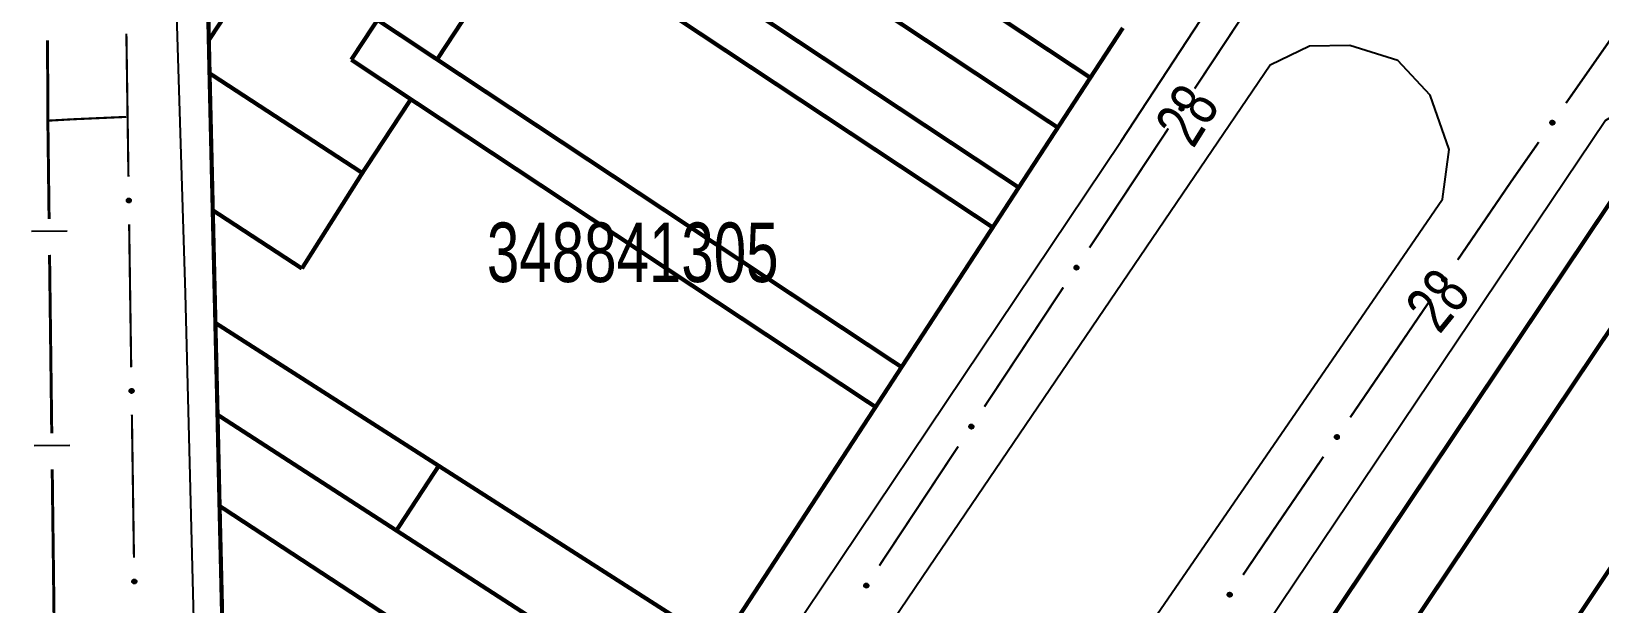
# Model space of a CAD drawing. Extents: x 202481 to 204056, y 4838981 to 4840330.
# Drawn here: x 203474.2 to 203605.8, y 4840200.7 to 4840248.8 of the extents above; entities that cross this region are included whole.
import ezdxf

# ---------------------------------------------------------------- set-up
doc = ezdxf.new("R2010")
doc.units = 0
doc.header["$LTSCALE"] = 1.5
doc.header["$MEASUREMENT"] = 0
for name, color, linetype in [('CD_MALHA_LOTES', 7, 'CONTINUOUS'), ('CD_TXT_QUADRA', 7, 'CONTINUOUS'), ('LM-LIM-SETORES-BAIRROS', 250, 'CONTINUOUS'), ('RU-QUADRA', 210, 'CONTINUOUS'), ('SV-EIXO-RUA-PAV', 20, 'CONTINUOUS'), ('SV-RUA-PAVIM', 7, 'CONTINUOUS'), ('SV-TXT-RUA-PAV', 7, 'CONTINUOUS')]:
    doc.layers.add(name, color=color, linetype=linetype)
doc.styles.add('ARIAL', font='ARIAL.SHX')

msp = doc.modelspace()

# ---------------------------------------------------------------- linework, layer by layer
at = {"layer": 'CD_MALHA_LOTES', "linetype": 'Continuous', "const_width": 0.35, "flags": 128}
for points in [[(203489.06, 4840248.04), (203505.45, 4840273.01)], [(203563.02, 4840244.89), (203524.15, 4840270.65)], [(203560.29, 4840240.7), (203521.4, 4840266.47)], [(203557.01, 4840235.67), (203518.1, 4840261.46)], [(203508.21, 4840246.42), (203515.9, 4840258.12)], [(203554.83, 4840232.32), (203515.9, 4840258.12)], [(203489.06, 4840248.04), (203488.88, 4840255.95)], [(203501.01, 4840246.4), (203503.21, 4840249.74)], [(203508.21, 4840246.42), (203503.21, 4840249.74)], [(203565.75, 4840249.07), (203563.02, 4840244.89)], [(203489.12, 4840245.26), (203489.06, 4840248.04)], [(203506.01, 4840243.08), (203501.01, 4840246.4)], [(203547.18, 4840220.59), (203508.21, 4840246.42)], [(203489.39, 4840233.76), (203489.12, 4840245.26)], [(203489.12, 4840245.26), (203501.94, 4840236.89)], [(203563.02, 4840244.89), (203560.29, 4840240.7)], [(203501.94, 4840236.89), (203506.01, 4840243.08)], [(203545, 4840217.24), (203506.01, 4840243.08)], [(203560.29, 4840240.7), (203557.01, 4840235.67)], [(203579.75, 4840194.27), (203609.59, 4840238.84), (203614.52, 4840235.54)], [(203496.87, 4840228.87), (203501.94, 4840236.89)], [(203557.01, 4840235.67), (203554.83, 4840232.32)], [(203584.67, 4840190.97), (203614.52, 4840235.54)], [(203489.39, 4840233.76), (203496.87, 4840228.87)], [(203489.61, 4840224.3), (203489.39, 4840233.76)], [(203554.83, 4840232.32), (203547.18, 4840220.59)], [(203594.2, 4840184.99), (203623.75, 4840229.45)], [(203489.61, 4840224.3), (203508.35, 4840212.3)], [(203489.79, 4840216.59), (203489.61, 4840224.3)], [(203547.18, 4840220.59), (203545, 4840217.24)], [(203545, 4840217.24), (203531.93, 4840197.2)], [(203489.96, 4840208.93), (203489.79, 4840216.59)], [(203489.79, 4840216.59), (203504.8, 4840206.87)], [(203504.8, 4840206.87), (203508.35, 4840212.3)], [(203508.35, 4840212.3), (203531.93, 4840197.2)], [(203489.96, 4840208.93), (203524.71, 4840186.14)], [(203490.18, 4840199.56), (203489.96, 4840208.93)], [(203528.3, 4840191.65), (203504.8, 4840206.87)]]:
    msp.add_lwpolyline(points, dxfattribs=at)
at = {"layer": 'LM-LIM-SETORES-BAIRROS', "const_width": 0.25}
for points in [[(203475.525499, 4840248.015687), (203475.559296, 4840241.015769)], [(203475.559296, 4840241.015769), (203475.56, 4840240.87)], [(203475.56, 4840240.87), (203475.657831, 4840233.01638)], [(203475.695199, 4840230.016612), (203475.882037, 4840215.017776)], [(203475.919405, 4840212.018009), (203476.106243, 4840197.019173)]]:
    msp.add_lwpolyline(points, dxfattribs=at)
at = {"layer": 'LM-LIM-SETORES-BAIRROS'}
for points in [[(203474.170404, 4840231.997773), (203477.170171, 4840232.035141)], [(203474.39461, 4840213.99917), (203477.394377, 4840214.036538)]]:
    msp.add_lwpolyline(points, dxfattribs=at)
at = {"layer": 'RU-QUADRA', "linetype": 'Continuous', "const_width": 0.18, "flags": 128}
for points in [[(203490.18, 4840199.56), (203489.96, 4840208.93), (203489.79, 4840216.59), (203489.61, 4840224.3), (203489.39, 4840233.76), (203489.12, 4840245.26), (203489.06, 4840248.04), (203488.88, 4840255.95)], [(203565.75, 4840249.07), (203563.02, 4840244.89), (203560.29, 4840240.7), (203557.01, 4840235.67), (203554.83, 4840232.32), (203547.18, 4840220.59), (203545, 4840217.24), (203531.93, 4840197.2)], [(203553.87, 4840098.35), (203527.4, 4840113.63), (203527.05, 4840115.59), (203532.4, 4840123.58), (203534.33, 4840126.46), (203536.25, 4840129.33), (203538.18, 4840132.21), (203541.9, 4840137.77), (203545.35, 4840142.92), (203547.35, 4840145.9), (203549.28, 4840148.78), (203551.26, 4840151.74), (203554.99, 4840157.31), (203556.97, 4840160.27), (203558.58, 4840162.66), (203560.1, 4840164.94), (203565.02, 4840172.28), (203569.61, 4840179.13), (203574.47, 4840186.4), (203579.75, 4840194.27), (203609.59, 4840238.84)]]:
    msp.add_lwpolyline(points, dxfattribs=at)
at = {"layer": 'SV-EIXO-RUA-PAV', "const_width": 0.18}
for points in [[(203578.29, 4840253.84), (203571.7697, 4840243.967835)], [(203609.80315, 4840252.593392), (203602.928951, 4840242.757468)], [(203482.143029, 4840248.581084), (203482.316156, 4840236.582333)], [(203475.558011, 4840241.282053), (203477.554839, 4840241.394637)], [(203477.554839, 4840241.394637), (203477.65, 4840241.4)], [(203477.65, 4840241.4), (203481.646055, 4840241.577604)], [(203481.646055, 4840241.577604), (203482.15, 4840241.6)], [(203569.565232, 4840240.630124), (203562.951826, 4840230.61699)], [(203600.637552, 4840239.478827), (203598.919002, 4840237.019846)], [(203598.919002, 4840237.019846), (203598.36, 4840236.22)], [(203598.36, 4840236.22), (203593.84004, 4840229.589968)], [(203482.373865, 4840232.582749), (203482.546992, 4840220.583998)], [(203560.747357, 4840227.279278), (203554.133951, 4840217.266144)], [(203591.586868, 4840226.284939), (203584.827353, 4840216.369851)], [(203482.604701, 4840216.584415), (203482.777828, 4840204.585664)], [(203551.929482, 4840213.928432), (203545.316076, 4840203.915298)], [(203582.574182, 4840213.064822), (203578.631131, 4840207.281021)], [(203578.46, 4840207.03), (203575.830209, 4840203.139184)], [(203578.631131, 4840207.281021), (203578.46, 4840207.03)]]:
    msp.add_lwpolyline(points, dxfattribs=at)
at = {"layer": 'SV-EIXO-RUA-PAV'}
for points in [[(203570.838505, 4840242.358203), (203570.848981, 4840242.31043), (203570.848215, 4840242.267229), (203570.837206, 4840242.231381), (203570.819218, 4840242.20224), (203570.797456, 4840242.1745), (203570.769346, 4840242.151373), (203570.732461, 4840242.132615), (203570.684612, 4840242.12177), (203570.640408, 4840242.125463), (203570.604686, 4840242.134376), (203570.573219, 4840242.151383), (203570.546625, 4840242.172975), (203570.523568, 4840242.202968), (203570.504923, 4840242.240533), (203570.495183, 4840242.288912), (203570.496224, 4840242.331259), (203570.507783, 4840242.365654), (203570.525082, 4840242.39718), (203570.547637, 4840242.425234), (203570.575362, 4840242.447777), (203570.613218, 4840242.466481), (203570.661094, 4840242.475462), (203570.703343, 4840242.474906), (203570.737891, 4840242.463833), (203570.768545, 4840242.446103), (203570.796633, 4840242.424616), (203570.821058, 4840242.397327), (203570.838505, 4840242.358203)], [(203601.955787, 4840241.172857), (203601.965004, 4840241.124825), (203601.963104, 4840241.081659), (203601.951157, 4840241.046113), (203601.932409, 4840241.017454), (203601.909926, 4840240.990295), (203601.881218, 4840240.967915), (203601.843853, 4840240.950132), (203601.795736, 4840240.940548), (203601.751644, 4840240.945401), (203601.716168, 4840240.95525), (203601.685159, 4840240.973078), (203601.659142, 4840240.995361), (203601.63688, 4840241.02595), (203601.619229, 4840241.063992), (203601.610763, 4840241.112609), (203601.612916, 4840241.154915), (203601.625375, 4840241.188994), (203601.643496, 4840241.220055), (203601.666781, 4840241.247507), (203601.695088, 4840241.269314), (203601.733422, 4840241.287016), (203601.781519, 4840241.294737), (203601.823738, 4840241.293071), (203601.857983, 4840241.281094), (203601.888161, 4840241.262565), (203601.915675, 4840241.240347), (203601.939374, 4840241.212425), (203601.955787, 4840241.172857)], [(203482.453007, 4840234.727795), (203482.488565, 4840234.694215), (203482.512259, 4840234.658083), (203482.523347, 4840234.622259), (203482.52489, 4840234.588048), (203482.522528, 4840234.55287), (203482.512321, 4840234.517929), (203482.492402, 4840234.481658), (203482.458966, 4840234.445752), (203482.420357, 4840234.423912), (203482.385818, 4840234.411163), (203482.350237, 4840234.407499), (203482.316102, 4840234.410367), (203482.280158, 4840234.42217), (203482.243598, 4840234.442714), (203482.208306, 4840234.477209), (203482.185321, 4840234.512791), (203482.175506, 4840234.547723), (203482.172049, 4840234.583517), (203482.174891, 4840234.619401), (203482.185109, 4840234.653642), (203482.20586, 4840234.690416), (203482.240368, 4840234.724797), (203482.275595, 4840234.748128), (203482.31038, 4840234.758431), (203482.345696, 4840234.76104), (203482.381007, 4840234.7591), (203482.416558, 4840234.750302), (203482.453007, 4840234.727795)], [(203562.02063, 4840229.007358), (203562.031106, 4840228.959584), (203562.030341, 4840228.916383), (203562.019331, 4840228.880535), (203562.001343, 4840228.851394), (203561.979582, 4840228.823654), (203561.951471, 4840228.800527), (203561.914587, 4840228.781769), (203561.866737, 4840228.770924), (203561.822533, 4840228.774617), (203561.786811, 4840228.78353), (203561.755344, 4840228.800538), (203561.72875, 4840228.822129), (203561.705693, 4840228.852123), (203561.687048, 4840228.889688), (203561.677308, 4840228.938066), (203561.678349, 4840228.980414), (203561.689908, 4840229.014808), (203561.707207, 4840229.046334), (203561.729762, 4840229.074388), (203561.757487, 4840229.096932), (203561.795343, 4840229.115635), (203561.843219, 4840229.124617), (203561.885468, 4840229.124061), (203561.920016, 4840229.112987), (203561.95067, 4840229.095258), (203561.978758, 4840229.07377), (203562.003183, 4840229.046481), (203562.02063, 4840229.007358)], [(203592.885343, 4840227.994163), (203592.895117, 4840227.946241), (203592.893718, 4840227.903056), (203592.882185, 4840227.867373), (203592.863771, 4840227.838499), (203592.841605, 4840227.811081), (203592.813159, 4840227.788368), (203592.776003, 4840227.770153), (203592.728, 4840227.760011), (203592.683855, 4840227.764352), (203592.648267, 4840227.773788), (203592.617053, 4840227.791255), (203592.590779, 4840227.813234), (203592.568163, 4840227.843562), (203592.550072, 4840227.881397), (203592.541041, 4840227.929913), (203592.542703, 4840227.972241), (203592.554766, 4840228.006462), (203592.572525, 4840228.037731), (203592.595489, 4840228.065451), (203592.623541, 4840228.087586), (203592.661667, 4840228.105732), (203592.709671, 4840228.114011), (203592.751907, 4840228.112835), (203592.786288, 4840228.101257), (203592.816679, 4840228.083079), (203592.84445, 4840228.061182), (203592.868471, 4840228.033538), (203592.885343, 4840227.994163)], [(203482.683842, 4840218.72946), (203482.719401, 4840218.69588), (203482.743094, 4840218.659748), (203482.754182, 4840218.623924), (203482.755726, 4840218.589713), (203482.753363, 4840218.554535), (203482.743156, 4840218.519594), (203482.723238, 4840218.483323), (203482.689802, 4840218.447417), (203482.651193, 4840218.425578), (203482.616654, 4840218.412828), (203482.581073, 4840218.409164), (203482.546938, 4840218.412032), (203482.510994, 4840218.423835), (203482.474434, 4840218.444379), (203482.439142, 4840218.478874), (203482.416156, 4840218.514456), (203482.406341, 4840218.549388), (203482.402885, 4840218.585182), (203482.405727, 4840218.621067), (203482.415944, 4840218.655308), (203482.436696, 4840218.692081), (203482.471204, 4840218.726462), (203482.506431, 4840218.749793), (203482.541216, 4840218.760096), (203482.576532, 4840218.762706), (203482.611843, 4840218.760765), (203482.647394, 4840218.751967), (203482.683842, 4840218.72946)], [(203553.202755, 4840215.656512), (203553.213231, 4840215.608739), (203553.212466, 4840215.565538), (203553.201456, 4840215.52969), (203553.183468, 4840215.500548), (203553.161707, 4840215.472808), (203553.133597, 4840215.449681), (203553.096712, 4840215.430923), (203553.048862, 4840215.420078), (203553.004659, 4840215.423771), (203552.968936, 4840215.432684), (203552.937469, 4840215.449692), (203552.910875, 4840215.471283), (203552.887818, 4840215.501277), (203552.869173, 4840215.538842), (203552.859433, 4840215.58722), (203552.860474, 4840215.629568), (203552.872033, 4840215.663962), (203552.889332, 4840215.695488), (203552.911887, 4840215.723543), (203552.939612, 4840215.746086), (203552.977468, 4840215.76479), (203553.025344, 4840215.773771), (203553.067593, 4840215.773215), (203553.102141, 4840215.762142), (203553.132795, 4840215.744412), (203553.160884, 4840215.722924), (203553.185308, 4840215.695635), (203553.202755, 4840215.656512)], [(203583.872657, 4840214.774046), (203583.882431, 4840214.726125), (203583.881032, 4840214.682939), (203583.869498, 4840214.647257), (203583.851084, 4840214.618382), (203583.828919, 4840214.590964), (203583.800473, 4840214.568252), (203583.763317, 4840214.550037), (203583.715313, 4840214.539895), (203583.671168, 4840214.544235), (203583.635581, 4840214.553671), (203583.604367, 4840214.571138), (203583.578092, 4840214.593117), (203583.555477, 4840214.623446), (203583.537385, 4840214.66128), (203583.528355, 4840214.709796), (203583.530017, 4840214.752124), (203583.542079, 4840214.786345), (203583.559838, 4840214.817614), (203583.582803, 4840214.845335), (203583.610855, 4840214.867469), (203583.648981, 4840214.885616), (203583.696984, 4840214.893894), (203583.73922, 4840214.892719), (203583.773602, 4840214.88114), (203583.803993, 4840214.862963), (203583.831763, 4840214.841065), (203583.855785, 4840214.813421), (203583.872657, 4840214.774046)], [(203482.914678, 4840202.731126), (203482.950236, 4840202.697545), (203482.97393, 4840202.661413), (203482.985018, 4840202.625589), (203482.986562, 4840202.591378), (203482.984199, 4840202.5562), (203482.973992, 4840202.521259), (203482.954073, 4840202.484988), (203482.920638, 4840202.449082), (203482.882029, 4840202.427243), (203482.847489, 4840202.414493), (203482.811909, 4840202.41083), (203482.777774, 4840202.413697), (203482.74183, 4840202.4255), (203482.705269, 4840202.446045), (203482.669978, 4840202.480539), (203482.646992, 4840202.516121), (203482.637177, 4840202.551053), (203482.633721, 4840202.586847), (203482.636563, 4840202.622732), (203482.64678, 4840202.656973), (203482.667532, 4840202.693746), (203482.702039, 4840202.728127), (203482.737266, 4840202.751458), (203482.772051, 4840202.761761), (203482.807367, 4840202.764371), (203482.842679, 4840202.76243), (203482.87823, 4840202.753632), (203482.914678, 4840202.731126)], [(203544.38488, 4840202.305666), (203544.395356, 4840202.257893), (203544.394591, 4840202.214692), (203544.383581, 4840202.178844), (203544.365593, 4840202.149703), (203544.343832, 4840202.121963), (203544.315722, 4840202.098835), (203544.278837, 4840202.080078), (203544.230987, 4840202.069232), (203544.186784, 4840202.072925), (203544.151061, 4840202.081838), (203544.119594, 4840202.098846), (203544.093001, 4840202.120438), (203544.069943, 4840202.150431), (203544.051298, 4840202.187996), (203544.041558, 4840202.236374), (203544.042599, 4840202.278722), (203544.054158, 4840202.313117), (203544.071457, 4840202.344643), (203544.094013, 4840202.372697), (203544.121737, 4840202.39524), (203544.159593, 4840202.413944), (203544.20747, 4840202.422925), (203544.249718, 4840202.422369), (203544.284266, 4840202.411296), (203544.31492, 4840202.393566), (203544.343009, 4840202.372079), (203544.367433, 4840202.344789), (203544.38488, 4840202.305666)], [(203574.881903, 4840201.539573), (203574.891869, 4840201.491691), (203574.890643, 4840201.448501), (203574.879252, 4840201.412772), (203574.860954, 4840201.383824), (203574.838898, 4840201.356318), (203574.810543, 4840201.333492), (203574.77346, 4840201.315128), (203574.725498, 4840201.304794), (203574.681336, 4840201.308958), (203574.645711, 4840201.318251), (203574.614427, 4840201.335594), (203574.588065, 4840201.357467), (203574.565329, 4840201.387705), (203574.547086, 4840201.425467), (203574.537862, 4840201.473946), (203574.539354, 4840201.516281), (203574.551279, 4840201.55055), (203574.568913, 4840201.58189), (203574.591767, 4840201.609702), (203574.61973, 4840201.631948), (203574.657783, 4840201.650247), (203574.705753, 4840201.658717), (203574.747993, 4840201.657711), (203574.782421, 4840201.64627), (203574.812885, 4840201.628214), (203574.840742, 4840201.606428), (203574.864874, 4840201.57888), (203574.881903, 4840201.539573)]]:
    msp.add_lwpolyline(points, close=True, dxfattribs=at)
for points in [[(203570.575362, 4840242.447777), (203570.495183, 4840242.288912)], [(203570.547637, 4840242.425234), (203570.496224, 4840242.331259)], [(203570.559638, 4840242.432534), (203570.498831, 4840242.315709)], [(203570.59324, 4840242.451223), (203570.503941, 4840242.271452)], [(203570.613218, 4840242.466481), (203570.504923, 4840242.240533)], [(203570.636316, 4840242.466925), (203570.515496, 4840242.224573)], [(203570.661094, 4840242.475462), (203570.523568, 4840242.202968)], [(203570.680187, 4840242.473925), (203570.536828, 4840242.192496)], [(203570.703343, 4840242.474906), (203570.546625, 4840242.172975)], [(203570.718062, 4840242.466898), (203570.561167, 4840242.164974)], [(203570.737891, 4840242.463833), (203570.573219, 4840242.151383)], [(203570.751426, 4840242.453038), (203570.587741, 4840242.145787)], [(203570.768545, 4840242.446103), (203570.604686, 4840242.134376)], [(203570.781416, 4840242.431595), (203570.626777, 4840242.133087)], [(203570.796633, 4840242.424616), (203570.640408, 4840242.125463)], [(203570.806121, 4840242.407102), (203570.665404, 4840242.127198)], [(203570.821058, 4840242.397327), (203570.684612, 4840242.12177)], [(203570.827818, 4840242.378055), (203570.708909, 4840242.13117)], [(203570.838505, 4840242.358203), (203570.732461, 4840242.132615)], [(203570.843154, 4840242.331949), (203570.754628, 4840242.148397)], [(203570.848981, 4840242.31043), (203570.769346, 4840242.151373)], [(203570.848651, 4840242.285801), (203570.787457, 4840242.170867)], [(203570.848215, 4840242.267229), (203570.797456, 4840242.1745)], [(203601.695088, 4840241.269314), (203601.610763, 4840241.112609)], [(203601.666781, 4840241.247507), (203601.612916, 4840241.154915)], [(203601.678969, 4840241.254489), (203601.615114, 4840241.139301)], [(203601.713051, 4840241.272288), (203601.619059, 4840241.094925)], [(203601.733422, 4840241.287016), (203601.619229, 4840241.063992)], [(203601.756525, 4840241.286853), (203601.629379, 4840241.047759)], [(203601.781519, 4840241.294737), (203601.63688, 4840241.02595)], [(203601.800564, 4840241.292699), (203601.64986, 4840241.015133)], [(203601.823738, 4840241.293071), (203601.659142, 4840240.995361)], [(203601.838242, 4840241.284678), (203601.673468, 4840240.986981)], [(203601.857983, 4840241.281094), (203601.685159, 4840240.973078)], [(203601.87123, 4840241.269947), (203601.699529, 4840240.967102)], [(203601.888161, 4840241.262565), (203601.716168, 4840240.95525)], [(203601.900646, 4840241.247724), (203601.738217, 4840240.953381)], [(203601.915675, 4840241.240347), (203601.751644, 4840240.945401)], [(203601.924699, 4840241.22259), (203601.776677, 4840240.946479)], [(203601.939374, 4840241.212425), (203601.795736, 4840240.940548)], [(203601.945625, 4840241.192982), (203601.820271, 4840240.949307)], [(203601.955787, 4840241.172857), (203601.843853, 4840240.950132)], [(203601.959745, 4840241.14649), (203601.866427, 4840240.965327)], [(203601.965004, 4840241.124825), (203601.881218, 4840240.967915)], [(203601.964027, 4840241.100214), (203601.899835, 4840240.986926)], [(203601.963104, 4840241.081659), (203601.909926, 4840240.990295)], [(203482.174891, 4840234.619401), (203482.185321, 4840234.512791)], [(203482.180698, 4840234.632192), (203482.196232, 4840234.501408)], [(203482.185109, 4840234.653642), (203482.208306, 4840234.477209)], [(203482.197943, 4840234.666557), (203482.225376, 4840234.467712)], [(203482.20586, 4840234.690416), (203482.243598, 4840234.442714)], [(203482.224699, 4840234.703789), (203482.261322, 4840234.435478)], [(203482.240368, 4840234.724797), (203482.280158, 4840234.42217)], [(203482.257011, 4840234.734278), (203482.297013, 4840234.420982)], [(203482.275595, 4840234.748128), (203482.316102, 4840234.410367)], [(203482.292268, 4840234.749798), (203482.332624, 4840234.411943)], [(203482.31038, 4840234.758431), (203482.350237, 4840234.407499)], [(203482.327644, 4840234.757132), (203482.365389, 4840234.411051)], [(203482.345696, 4840234.76104), (203482.385818, 4840234.411163)], [(203482.364502, 4840234.756299), (203482.404799, 4840234.422537)], [(203482.381007, 4840234.7591), (203482.420357, 4840234.423912)], [(203482.39871, 4840234.749969), (203482.440036, 4840234.439422)], [(203482.416558, 4840234.750302), (203482.458966, 4840234.445752)], [(203482.432996, 4840234.738182), (203482.473752, 4840234.467202)], [(203482.453007, 4840234.727795), (203482.492402, 4840234.481658)], [(203482.471632, 4840234.708717), (203482.501833, 4840234.507182)], [(203482.488565, 4840234.694215), (203482.512321, 4840234.517929)], [(203482.50216, 4840234.673676), (203482.51631, 4840234.544237)], [(203482.512259, 4840234.658083), (203482.522528, 4840234.55287)], [(203561.843219, 4840229.124617), (203561.705693, 4840228.852123)], [(203561.885468, 4840229.124061), (203561.72875, 4840228.822129)], [(203561.757487, 4840229.096932), (203561.677308, 4840228.938066)], [(203561.729762, 4840229.074388), (203561.678349, 4840228.980414)], [(203561.741763, 4840229.081688), (203561.680956, 4840228.964863)], [(203561.775365, 4840229.100377), (203561.686066, 4840228.920606)], [(203561.795343, 4840229.115635), (203561.687048, 4840228.889688)], [(203561.818441, 4840229.116079), (203561.697621, 4840228.873727)], [(203561.862312, 4840229.12308), (203561.718953, 4840228.84165)], [(203561.900187, 4840229.116052), (203561.743292, 4840228.814128)], [(203561.920016, 4840229.112987), (203561.755344, 4840228.800538)], [(203561.933551, 4840229.102193), (203561.769866, 4840228.794941)], [(203561.95067, 4840229.095258), (203561.786811, 4840228.78353)], [(203561.963541, 4840229.08075), (203561.808902, 4840228.782242)], [(203561.978758, 4840229.07377), (203561.822533, 4840228.774617)], [(203561.988246, 4840229.056256), (203561.847529, 4840228.776352)], [(203562.003183, 4840229.046481), (203561.866737, 4840228.770924)], [(203562.009943, 4840229.027209), (203561.891034, 4840228.780324)], [(203562.02063, 4840229.007358), (203561.914587, 4840228.781769)], [(203562.025279, 4840228.981103), (203561.936753, 4840228.797551)], [(203562.031106, 4840228.959584), (203561.951471, 4840228.800527)], [(203562.030776, 4840228.934956), (203561.969582, 4840228.820021)], [(203562.030341, 4840228.916383), (203561.979582, 4840228.823654)], [(203592.623541, 4840228.087586), (203592.541041, 4840227.929913)], [(203592.595489, 4840228.065451), (203592.542703, 4840227.972241)], [(203592.607596, 4840228.072575), (203592.545082, 4840227.956653)], [(203592.641468, 4840228.090769), (203592.549543, 4840227.912326)], [(203592.661667, 4840228.105732), (203592.550072, 4840227.881397)], [(203592.68477, 4840228.105837), (203592.560409, 4840227.865283)], [(203592.709671, 4840228.114011), (203592.568163, 4840227.843562)], [(203592.728739, 4840228.112194), (203592.581268, 4840227.832897)], [(203592.751907, 4840228.112835), (203592.590779, 4840227.813234)], [(203592.766507, 4840228.104612), (203592.605201, 4840227.805021)], [(203592.786288, 4840228.101257), (203592.617053, 4840227.791255)], [(203592.799664, 4840228.090264), (203592.631492, 4840227.785446)], [(203592.816679, 4840228.083079), (203592.648267, 4840227.773788)], [(203592.829336, 4840228.068384), (203592.670336, 4840227.772175)], [(203592.84445, 4840228.061182), (203592.683855, 4840227.764352)], [(203592.853679, 4840228.043531), (203592.708874, 4840227.765721)], [(203592.868471, 4840228.033538), (203592.728, 4840227.760011)], [(203592.874948, 4840228.014169), (203592.752432, 4840227.769054)], [(203592.885343, 4840227.994163), (203592.776003, 4840227.770153)], [(203592.889606, 4840227.967843), (203592.798399, 4840227.785609)], [(203592.895117, 4840227.946241), (203592.813159, 4840227.788368)], [(203592.894426, 4840227.92162), (203592.831554, 4840227.807595)], [(203592.893718, 4840227.903056), (203592.841605, 4840227.811081)], [(203482.405727, 4840218.621067), (203482.416156, 4840218.514456)], [(203482.411534, 4840218.633857), (203482.427068, 4840218.503073)], [(203482.415944, 4840218.655308), (203482.439142, 4840218.478874)], [(203482.428779, 4840218.668222), (203482.456212, 4840218.469377)], [(203482.436696, 4840218.692081), (203482.474434, 4840218.444379)], [(203482.455535, 4840218.705454), (203482.492158, 4840218.437144)], [(203482.471204, 4840218.726462), (203482.510994, 4840218.423835)], [(203482.487847, 4840218.735943), (203482.527849, 4840218.422647)], [(203482.506431, 4840218.749793), (203482.546938, 4840218.412032)], [(203482.523104, 4840218.751463), (203482.56346, 4840218.413609)], [(203482.541216, 4840218.760096), (203482.581073, 4840218.409164)], [(203482.55848, 4840218.758797), (203482.596225, 4840218.412717)], [(203482.576532, 4840218.762706), (203482.616654, 4840218.412828)], [(203482.595338, 4840218.757964), (203482.635635, 4840218.424203)], [(203482.611843, 4840218.760765), (203482.651193, 4840218.425578)], [(203482.629545, 4840218.751634), (203482.670872, 4840218.441087)], [(203482.647394, 4840218.751967), (203482.689802, 4840218.447417)], [(203482.663832, 4840218.739847), (203482.704588, 4840218.468867)], [(203482.683842, 4840218.72946), (203482.723238, 4840218.483323)], [(203482.702468, 4840218.710382), (203482.732669, 4840218.508847)], [(203482.719401, 4840218.69588), (203482.743156, 4840218.519594)], [(203482.732996, 4840218.675341), (203482.747146, 4840218.545902)], [(203482.743094, 4840218.659748), (203482.753363, 4840218.554535)], [(203552.939612, 4840215.746086), (203552.859433, 4840215.58722)], [(203552.911887, 4840215.723543), (203552.860474, 4840215.629568)], [(203552.923888, 4840215.730843), (203552.863081, 4840215.614017)], [(203552.95749, 4840215.749531), (203552.868191, 4840215.56976)], [(203552.977468, 4840215.76479), (203552.869173, 4840215.538842)], [(203553.000566, 4840215.765233), (203552.879746, 4840215.522882)], [(203553.025344, 4840215.773771), (203552.887818, 4840215.501277)], [(203553.044437, 4840215.772234), (203552.901078, 4840215.490805)], [(203553.067593, 4840215.773215), (203552.910875, 4840215.471283)], [(203553.082313, 4840215.765206), (203552.925417, 4840215.463282)], [(203553.102141, 4840215.762142), (203552.937469, 4840215.449692)], [(203553.115676, 4840215.751347), (203552.951991, 4840215.444095)], [(203553.132795, 4840215.744412), (203552.968936, 4840215.432684)], [(203553.145666, 4840215.729904), (203552.991027, 4840215.431396)], [(203553.160884, 4840215.722924), (203553.004659, 4840215.423771)], [(203553.170371, 4840215.705411), (203553.029654, 4840215.425507)], [(203553.185308, 4840215.695635), (203553.048862, 4840215.420078)], [(203553.192068, 4840215.676363), (203553.07316, 4840215.429478)], [(203553.202755, 4840215.656512), (203553.096712, 4840215.430923)], [(203553.207404, 4840215.630258), (203553.118878, 4840215.446705)], [(203553.213231, 4840215.608739), (203553.133597, 4840215.449681)], [(203553.212901, 4840215.58411), (203553.151707, 4840215.469175)], [(203553.212466, 4840215.565538), (203553.161707, 4840215.472808)], [(203583.610855, 4840214.867469), (203583.528355, 4840214.709796)], [(203583.582803, 4840214.845335), (203583.530017, 4840214.752124)], [(203583.594909, 4840214.852458), (203583.532396, 4840214.736537)], [(203583.628782, 4840214.870652), (203583.536856, 4840214.69221)], [(203583.648981, 4840214.885616), (203583.537385, 4840214.66128)], [(203583.672084, 4840214.885721), (203583.547723, 4840214.645167)], [(203583.696984, 4840214.893894), (203583.555477, 4840214.623446)], [(203583.716052, 4840214.892077), (203583.568582, 4840214.61278)], [(203583.73922, 4840214.892719), (203583.578092, 4840214.593117)], [(203583.753821, 4840214.884495), (203583.592515, 4840214.584904)], [(203583.773602, 4840214.88114), (203583.604367, 4840214.571138)], [(203583.786977, 4840214.870148), (203583.618805, 4840214.565329)], [(203583.803993, 4840214.862963), (203583.635581, 4840214.553671)], [(203583.81665, 4840214.848268), (203583.65765, 4840214.552059)], [(203583.831763, 4840214.841065), (203583.671168, 4840214.544235)], [(203583.840993, 4840214.823415), (203583.696187, 4840214.545604)], [(203583.855785, 4840214.813421), (203583.715313, 4840214.539895)], [(203583.862261, 4840214.794052), (203583.739746, 4840214.548937)], [(203583.872657, 4840214.774046), (203583.763317, 4840214.550037)], [(203583.87692, 4840214.747727), (203583.785712, 4840214.565492)], [(203583.882431, 4840214.726125), (203583.800473, 4840214.568252)], [(203583.88174, 4840214.701503), (203583.818867, 4840214.587478)], [(203583.881032, 4840214.682939), (203583.828919, 4840214.590964)], [(203482.636563, 4840202.622732), (203482.646992, 4840202.516121)], [(203482.64237, 4840202.635522), (203482.657903, 4840202.504738)], [(203482.64678, 4840202.656973), (203482.669978, 4840202.480539)], [(203482.659614, 4840202.669887), (203482.687048, 4840202.471042)], [(203482.667532, 4840202.693746), (203482.705269, 4840202.446045)], [(203482.686371, 4840202.707119), (203482.722994, 4840202.438809)], [(203482.702039, 4840202.728127), (203482.74183, 4840202.4255)], [(203482.718683, 4840202.737608), (203482.758684, 4840202.424313)], [(203482.737266, 4840202.751458), (203482.777774, 4840202.413697)], [(203482.75394, 4840202.753128), (203482.794296, 4840202.415274)], [(203482.772051, 4840202.761761), (203482.811909, 4840202.41083)], [(203482.789315, 4840202.760462), (203482.827061, 4840202.414382)], [(203482.807367, 4840202.764371), (203482.847489, 4840202.414493)], [(203482.826173, 4840202.759629), (203482.86647, 4840202.425868)], [(203482.842679, 4840202.76243), (203482.882029, 4840202.427243)], [(203482.860381, 4840202.753299), (203482.901708, 4840202.442752)], [(203482.87823, 4840202.753632), (203482.920638, 4840202.449082)], [(203482.894668, 4840202.741512), (203482.935424, 4840202.470532)], [(203482.914678, 4840202.731126), (203482.954073, 4840202.484988)], [(203482.933304, 4840202.712047), (203482.963505, 4840202.510512)], [(203482.950236, 4840202.697545), (203482.973992, 4840202.521259)], [(203482.963832, 4840202.677006), (203482.977982, 4840202.547567)], [(203482.97393, 4840202.661413), (203482.984199, 4840202.5562)], [(203544.121737, 4840202.39524), (203544.041558, 4840202.236374)], [(203544.094013, 4840202.372697), (203544.042599, 4840202.278722)], [(203544.106013, 4840202.379997), (203544.045206, 4840202.263172)], [(203544.139615, 4840202.398686), (203544.050316, 4840202.218914)], [(203544.159593, 4840202.413944), (203544.051298, 4840202.187996)], [(203544.182691, 4840202.414387), (203544.061871, 4840202.172036)], [(203544.20747, 4840202.422925), (203544.069943, 4840202.150431)], [(203544.226562, 4840202.421388), (203544.083203, 4840202.139959)], [(203544.249718, 4840202.422369), (203544.093001, 4840202.120438)], [(203544.264438, 4840202.414361), (203544.107542, 4840202.112437)], [(203544.284266, 4840202.411296), (203544.119594, 4840202.098846)], [(203544.297801, 4840202.400501), (203544.134116, 4840202.09325)], [(203544.31492, 4840202.393566), (203544.151061, 4840202.081838)], [(203544.327791, 4840202.379058), (203544.173152, 4840202.08055)], [(203544.343009, 4840202.372079), (203544.186784, 4840202.072925)], [(203544.352496, 4840202.354565), (203544.211779, 4840202.074661)], [(203544.367433, 4840202.344789), (203544.230987, 4840202.069232)], [(203544.374193, 4840202.325517), (203544.255285, 4840202.078633)], [(203544.38488, 4840202.305666), (203544.278837, 4840202.080078)], [(203544.389529, 4840202.279412), (203544.301003, 4840202.09586)], [(203544.395356, 4840202.257893), (203544.315722, 4840202.098835)], [(203544.395026, 4840202.233264), (203544.333832, 4840202.118329)], [(203544.394591, 4840202.214692), (203544.343832, 4840202.121963)], [(203574.61973, 4840201.631948), (203574.537862, 4840201.473946)], [(203574.591767, 4840201.609702), (203574.539354, 4840201.516281)], [(203574.603845, 4840201.616873), (203574.541795, 4840201.500703)], [(203574.637644, 4840201.635203), (203574.546433, 4840201.456394)], [(203574.657783, 4840201.650247), (203574.547086, 4840201.425467)], [(203574.680885, 4840201.650444), (203574.557488, 4840201.409395)], [(203574.705753, 4840201.658717), (203574.565329, 4840201.387705)], [(203574.724828, 4840201.656977), (203574.578476, 4840201.377092)], [(203574.747993, 4840201.657711), (203574.588065, 4840201.357467)], [(203574.762627, 4840201.649546), (203574.602521, 4840201.349312)], [(203574.782421, 4840201.64627), (203574.614427, 4840201.335594)], [(203574.79584, 4840201.635331), (203574.628889, 4840201.329843)], [(203574.812885, 4840201.628214), (203574.645711, 4840201.318251)], [(203574.8256, 4840201.61357), (203574.667787, 4840201.316728)], [(203574.840742, 4840201.606428), (203574.681336, 4840201.308958)], [(203574.850042, 4840201.588815), (203574.706349, 4840201.310427)], [(203574.864874, 4840201.57888), (203574.725498, 4840201.304794)], [(203574.871428, 4840201.559537), (203574.749894, 4840201.313934)], [(203574.881903, 4840201.539573), (203574.77346, 4840201.315128)], [(203574.886272, 4840201.513271), (203574.795794, 4840201.330673)], [(203574.891869, 4840201.491691), (203574.810543, 4840201.333492)], [(203574.891277, 4840201.467067), (203574.828861, 4840201.352792)], [(203574.890643, 4840201.448501), (203574.838898, 4840201.356318)]]:
    msp.add_lwpolyline(points, dxfattribs=at)
at = {"layer": 'SV-RUA-PAVIM', "linetype": 'Continuous'}
for points in [[(203493.08, 4840311.27, 11.89), (203487.77, 4840305.51, 12), (203485.56, 4840299.25, 11.9), (203485.04, 4840292.43, 11.89), (203487.07, 4840226.78, 9.47), (203488.78, 4840160.02, 6.55), (203489.33, 4840158.14, 6.55), (203490.1, 4840156.51, 6.55), (203503.42, 4840151.06, 6.6), (203505.23, 4840150.96, 6.77), (203506.75, 4840151.8, 6.78), (203565.6, 4840239.55, 10.53), (203580.56, 4840262.42, 11.41), (203580.45, 4840263.48, 11.58), (203579.25, 4840264.95, 11.78), (203533.78, 4840295.95, 11.86), (203511.43, 4840311.79, 11.86)], [(203720.05, 4840171.37, 11.72), (203658.4, 4840212.37, 11.82), (203612.32, 4840243.41, 11.66), (203609.22, 4840243.05, 11.68), (203606.24, 4840241.29, 11.67), (203565.4, 4840180.51, 9.14), (203522.66, 4840115.47, 6.33), (203522.89, 4840112.82, 6.28), (203524.31, 4840110.22, 6.32), (203636.93, 4840045.74, 6.78), (203748.89, 4839981.31, 8.42)]]:
    msp.add_polyline3d(points, dxfattribs=at)
msp.add_polyline3d([(203511.57, 4840147.08, 6.85), (203506.51, 4840139.11, 6.56), (203506.23, 4840136, 6.56), (203506.74, 4840133.22, 6.6), (203508.73, 4840129.88, 6.6), (203512.79, 4840127.06, 6.6), (203515.17, 4840126.49, 6.6), (203518.5, 4840126.89, 6.6), (203564.34, 4840193.6, 6.6), (203587.01, 4840226.58, 6.6), (203592.57, 4840234.68, 10.79), (203593.13, 4840238.87, 10.91), (203591.53, 4840243.43, 11.12), (203588.81, 4840246.34, 11.23), (203584.8, 4840247.59, 11.18), (203581.42, 4840247.55, 11.11), (203578.1, 4840245.94, 11.11), (203571.76, 4840236.59, 11.11), (203549.51, 4840203.79, 11.11), (203535.7, 4840183.43, 8.64)], close=True, dxfattribs=at)

# ---------------------------------------------------------------- texts
at = {"layer": 'CD_TXT_QUADRA', "style": 'ARIAL', "width": 0.7}
msp.add_text('348841305', height=5, dxfattribs=at).set_placement((203512.39, 4840227.73))
at = {"layer": 'SV-TXT-RUA-PAV', "style": 'ARIAL', "width": 0.7}
for rotation, p in [(58, (203571.66, 4840238.87)), (51, (203592.32, 4840223.28))]:
    msp.add_text('28', height=4, rotation=rotation, dxfattribs=at).set_placement(p)

doc.saveas('drawing.dxf')
